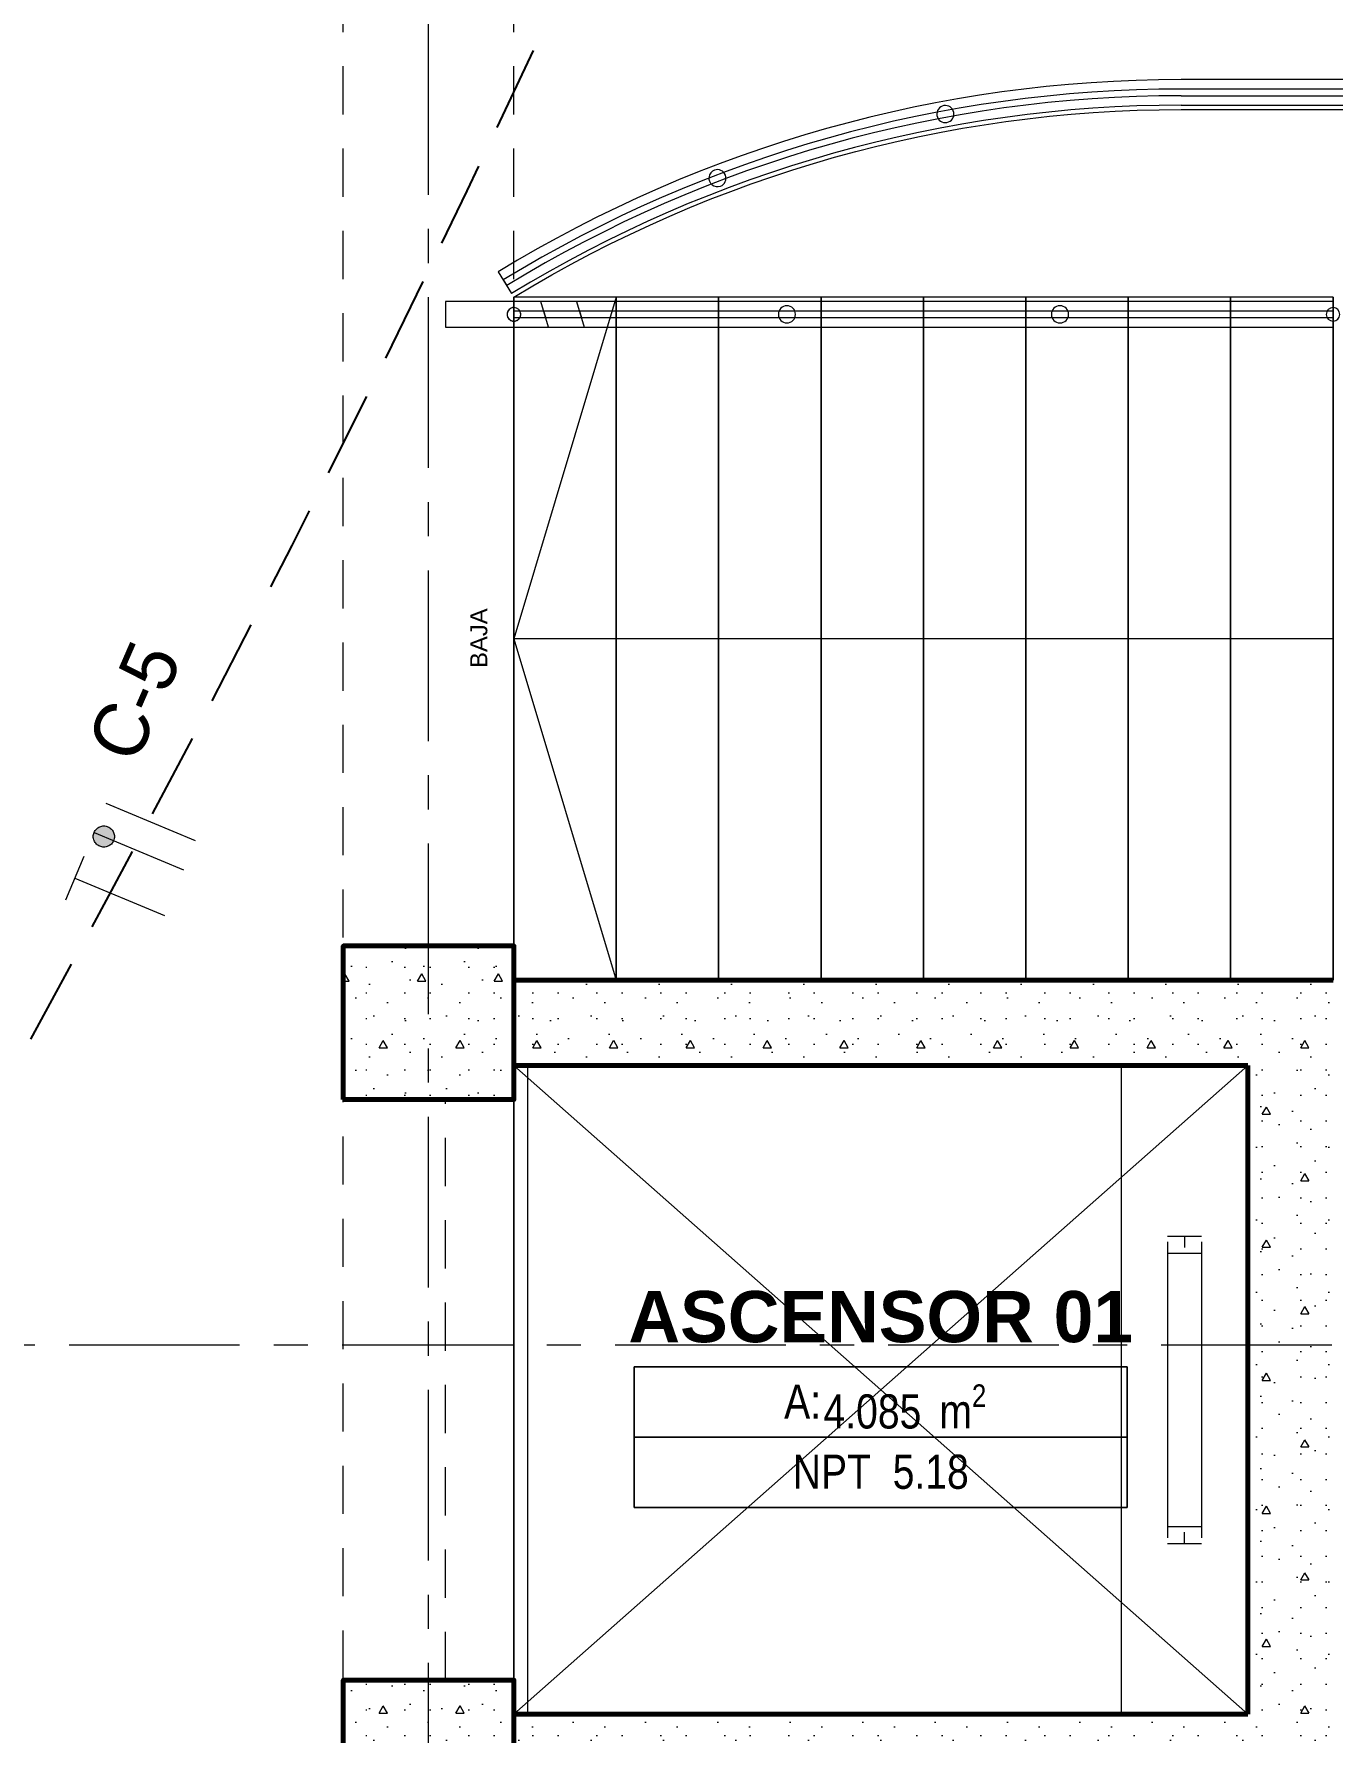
# Model space of a CAD drawing. Header units: inches. Extents: x -19 to 5698, y -728 to 92.
# Drawn here: x 114.664 to 118.47, y 22.545 to 27.521 of the extents above; entities that cross this region are included whole.
import ezdxf

# ---------------------------------------------------------------- set-up
doc = ezdxf.new("R2010")
doc.units = ezdxf.units.IN
doc.header["$MEASUREMENT"] = 0
doc.set_wipeout_variables(frame=1)
for name, pattern in [('ACAD_ISO04W100', [30, 24, -3, 0, -3]), ('CONTINUA', [0]), ('HIDDEN', [0.375, 0.25, -0.125]), ('Hidden Line', [0.195611, 0.141111, -0.0545]), ('Punto & Raya', [0.65, 0.5, -0.075, 0, -0.075]), ('Raya Pequeña', [0.141111, 0.070556, -0.070556]), ('RAYITAS', [0.375, 0.25, -0.125]), ('Wipeout_Contour', [1, 0, -1])]:
    doc.linetypes.add(name, pattern=pattern)
for name, color, linetype, lineweight in [('00 conduct tomacorr', 120, 'HIDDEN', 30), ('00 IE CKTO ILUMINACION', 3, 'Continuous', 50), ('T-TECHO-E', 150, 'Continuous', 20), ('TOMACORRIENTE', 22, 'RAYITAS', 9)]:
    doc.layers.add(name, color=color, linetype=linetype, lineweight=lineweight)
for name, color, linetype in [('02 _ ARQ _ ALB _ Ejes Generales', 251, 'Continuous'), ('02 _ ARQ _ ZON _ Espacio.3D', 7, 'Continuous'), ('08 _ STR _ EXT _ 06 Columnas', 7, 'Continuous'), ('08 _ STR _ EXT _ 07 Losa Aligerada', 7, 'Continuous'), ('08 _ STR _ EXT _ 09 Vigas', 251, 'Continuous'), ('08 _ STR _ EXT _ 11 Escaleras', 7, 'Continuous'), ('08 _ STR _ EXT _ 12 Ascensor', 7, 'Continuous'), ('Dibujo 2D - General', 7, 'Continuous'), ('Interior - Escaleras & Barandillas', 7, 'Continuous'), ('Interior - Mobiliario', 7, 'Continuous'), ('Marcador - Secciones', 7, 'Continuous')]:
    doc.layers.add(name, color=color, linetype=linetype)
doc.styles.add('Estilo_Generado_3', font='arial.ttf')
doc.styles.add('Estilo_Generado_8', font='arialbd.ttf')
doc.styles.add('Estilo_Generado_9', font='ARIALN.TTF')
pattern_1 = [(0, (92.5, 6e-09), (0, 0.3897114), [0.024375, -0.200625]), (0, (92.6125, 0.19486), (0, 0.3897114), [0.024375, -0.200625]), (60, (92.5, 6e-09), (-0.3375, 0.1948557), [0.024375, -0.200625]), (60, (92.725, 6e-09), (-0.3375, 0.1948557), [0.024375, -0.200625]), (120, (92.5244, 6e-09), (0.3375, 0.1948557), [0.024375, -0.200625]), (120, (92.7494, 6e-09), (0.3375, 0.1948557), [0.024375, -0.200625]), (0, (92.500015, 0.0375), (0, 0.075), [0, -0.075, 0, -0.1125]), (45, (92.537515, 0.0375), (-0.05303301, 0.05303301), [0, -0.05625, 0, -0.09375])]

# ---------------------------------------------------------------- blocks, each defined once
blk = doc.blocks.new('a')
at = {"layer": 'TOMACORRIENTE', "ltscale": 0.05}
h = blk.add_hatch(color=4, dxfattribs=at)
edge = h.paths.add_edge_path()
edge.add_arc((0, 0.0752), 0.0211, 0, 360)
at = {"layer": 'TOMACORRIENTE', "color": 4}
for p, q in [((-0.1455, 0.0963), (-0.0515, 0.0963)), ((-0.0985, 0.0963), (-0.0985, -0.0966)), ((0, 0.0963), (0, -0.0963)), ((0.0623, -0.0963), (0.0623, 0.0963))]:
    blk.add_line(p, q, dxfattribs=at)
blk.add_circle((0, 0.0752), 0.0211, dxfattribs=at)
blk = doc.blocks.new('CABLE 3FACE')
at = {"layer": 'T-TECHO-E', "rotation": 59.94170052614085}
blk.add_blockref('a', (0, 0), dxfattribs=at)

msp = doc.modelspace()

# ---------------------------------------------------------------- hatches: boundary and pattern name
at = {"layer": '08 _ STR _ EXT _ 06 Columnas', "linetype": 'Continuous', "lineweight": 9}
h = msp.add_hatch(dxfattribs=at)
h.set_pattern_fill('HORMIGÓN_EN_MASA_0002', style=0, pattern_type=2)
h.set_pattern_definition(pattern_1)
h.paths.add_polyline_path([(115.57, 22.25), (116.07, 22.25), (116.07, 22.7), (115.57, 22.7)])
at = {"layer": '08 _ STR _ EXT _ 12 Ascensor', "linetype": 'Continuous', "lineweight": 9}
h = msp.add_hatch(dxfattribs=at)
h.set_pattern_fill('HORMIGÓN_EN_MASA_0002', color=250, style=0, pattern_type=2)
h.set_pattern_definition(pattern_1)
h.paths.add_polyline_path([(118.22, 24.5), (118.22, 22.6), (118.47, 22.6), (118.47, 24.5)])
h = msp.add_hatch(dxfattribs=at)
h.set_pattern_fill('HORMIGÓN_EN_MASA_0002', color=250, style=0, pattern_type=2)
h.set_pattern_definition(pattern_1)
h.paths.add_polyline_path([(118.22, 22.6), (116.07, 22.6), (116.07, 22.35), (118.22, 22.35)])
h = msp.add_hatch(dxfattribs=at)
h.set_pattern_fill('HORMIGÓN_EN_MASA_0002', color=250, style=0, pattern_type=2)
h.set_pattern_definition(pattern_1)
h.paths.add_polyline_path([(118.22, 22.6), (118.47, 22.35), (118.47, 22.6)])
h = msp.add_hatch(dxfattribs=at)
h.set_pattern_fill('HORMIGÓN_EN_MASA_0002', color=250, style=0, pattern_type=2)
h.set_pattern_definition(pattern_1)
h.paths.add_polyline_path([(118.22, 22.35), (118.47, 22.35), (118.22, 22.6)])

# ---------------------------------------------------------------- linework, layer by layer
at = {"layer": '02 _ ARQ _ ALB _ Ejes Generales', "color": 251, "linetype": 'Punto & Raya', "lineweight": 13, "true_color": 0x636466}
msp.add_line((115.82, 3.05), (115.82, 44.9), dxfattribs=at)
at = {"layer": '02 _ ARQ _ ZON _ Espacio.3D', "color": 251, "linetype": 'Continuous', "lineweight": 13}
for p, q in [((117.8671, 23.6174), (116.4229, 23.6174)), ((116.4229, 23.6174), (116.4229, 23.2057)), ((116.4229, 23.6174), (117.8671, 23.6174)), ((116.4229, 23.4116), (116.4229, 23.6174)), ((117.8671, 23.2057), (117.8671, 23.6174)), ((117.8671, 23.6174), (117.8671, 23.4116)), ((117.8671, 23.4116), (116.4229, 23.4116)), ((116.4229, 23.4116), (117.8671, 23.4116)), ((116.4229, 23.2057), (116.4229, 23.4116)), ((117.8671, 23.4116), (117.8671, 23.2057)), ((116.4229, 23.2057), (117.8671, 23.2057)), ((117.8671, 23.2057), (116.4229, 23.2057))]:
    msp.add_line(p, q, dxfattribs=at)
at = {"layer": '02 _ ARQ _ ZON _ Espacio.3D', "color": 254, "linetype": 'Continuous', "lineweight": 0, "flags": 128}
msp.add_lwpolyline([(115.57, 24.85), (116.07, 24.85), (116.07, 26.75, -0.137976), (118.0251, 27.3), (131.82, 27.3, -1), (131.82, 19.8), (118.0251, 19.8, -0.137981), (116.07, 20.35), (116.07, 22.25), (115.57, 22.25), (115.57, 22.7), (116.07, 22.7), (116.07, 24.4), (115.57, 24.4)], format="xyb", close=True, dxfattribs=at)
at = {"layer": '02 _ ARQ _ ZON _ Espacio.3D', "color": 255, "linetype": 'Continuous', "lineweight": 0, "flags": 128}
msp.add_lwpolyline([(116.07, 22.6), (118.22, 22.6), (118.22, 24.5), (116.07, 24.5)], close=True, dxfattribs=at)
at = {"layer": '08 _ STR _ EXT _ 06 Columnas', "color": 7, "linetype": 'Continuous', "lineweight": 80, "flags": 128}
msp.add_lwpolyline([(115.57, 22.25), (116.07, 22.25), (116.07, 22.7), (115.57, 22.7)], close=True, dxfattribs=at)
at = {"layer": '08 _ STR _ EXT _ 07 Losa Aligerada', "color": 7, "linetype": 'Continuous', "lineweight": 18, "flags": 128}
msp.add_lwpolyline([(118.0251, 19.8, -0.137981), (116.07, 20.35), (116.07, 22.3499), (116.07, 24.7499), (116.07, 26.75, -0.137981), (118.0251, 27.3), (131.82, 27.3, -1), (131.82, 19.8)], format="xyb", close=True, dxfattribs=at)
at = {"layer": '08 _ STR _ EXT _ 09 Vigas', "color": 251, "linetype": 'Hidden Line', "lineweight": 13, "true_color": 0x636466}
for p, q in [((115.57, 17.4), (115.57, 29.7)), ((115.87, 22.7), (115.87, 24.4)), ((116.07, 24.4), (115.87, 24.4)), ((116.07, 22.7), (116.07, 24.4)), ((116.07, 22.7), (115.87, 22.7))]:
    msp.add_line(p, q, dxfattribs=at)
at = {"layer": '08 _ STR _ EXT _ 12 Ascensor', "color": 7, "linetype": 'Continuous', "lineweight": 80, "flags": 128}
for points in [[(116.07, 24.5), (118.22, 24.5)], [(118.22, 24.5), (118.22, 22.6)], [(118.22, 22.6), (116.07, 22.6)], [(116.07, 22.35), (116.07, 22.6)]]:
    msp.add_lwpolyline(points, dxfattribs=at)
at = {"layer": 'Dibujo 2D - General', "color": 250, "linetype": 'Continuous', "lineweight": 9}
for p, q in [((116.07, 22.6), (118.22, 24.5)), ((118.22, 22.6), (116.07, 24.5))]:
    msp.add_line(p, q, dxfattribs=at)
at = {"layer": 'Interior - Escaleras & Barandillas', "color": 161, "linetype": 'Continuous', "lineweight": 13}
for p, q in [((131.82, 27.3875), (118.0251, 27.3875)), ((131.82, 27.3598), (118.0251, 27.3598)), ((131.82, 27.3598), (118.0251, 27.3598)), ((131.82, 27.3598), (118.0251, 27.3598)), ((131.82, 27.3598), (118.0251, 27.3598)), ((131.82, 27.3598), (118.0251, 27.3598)), ((131.82, 27.3598), (118.0251, 27.3598)), ((118.0251, 27.3403), (131.82, 27.3403)), ((118.0251, 27.3403), (131.82, 27.3403)), ((118.0251, 27.3403), (131.82, 27.3403)), ((118.0251, 27.3403), (131.82, 27.3403)), ((118.0251, 27.3403), (131.82, 27.3403)), ((118.0251, 27.3403), (131.82, 27.3403)), ((118.0251, 27.3125), (131.82, 27.3125)), ((116.0388, 26.801), (116.049, 26.7843)), ((116.0388, 26.801), (116.049, 26.7843)), ((116.0388, 26.801), (116.049, 26.7843)), ((116.0388, 26.801), (116.049, 26.7843)), ((116.0388, 26.801), (116.049, 26.7843)), ((116.0388, 26.801), (116.049, 26.7843)), ((115.87, 26.7375), (115.87, 26.6625))]:
    msp.add_line(p, q, dxfattribs=at)
at = {"layer": 'Interior - Escaleras & Barandillas', "color": 161, "linetype": 'Raya Pequeña', "lineweight": 13}
msp.add_line((115.87, 26.7375), (115.87, 26.6625), dxfattribs=at)
at = {"layer": 'Interior - Escaleras & Barandillas', "color": 161, "linetype": 'Continuous', "lineweight": 13, "flags": 128}
for points in [[(117.3388, 27.2621, 1), (117.3297, 27.3113, 1)], [(116.6754, 27.0755, 1), (116.6575, 27.1222, 1)]]:
    msp.add_lwpolyline(points, format="xyb", close=True, dxfattribs=at)
at = {"layer": 'Interior - Escaleras & Barandillas', "color": 161, "linetype": 'Continuous', "lineweight": 13}
for radius in [3.8376, 3.8098, 3.8098, 3.8098, 3.8098, 3.8098, 3.8098, 3.7903, 3.7903, 3.7903, 3.7903, 3.7903, 3.7903]:
    msp.add_arc((118.0251, 23.5499), radius, 90.0002, 121.4235, dxfattribs=at)
at = {"layer": 'Interior - Mobiliario', "color": 162, "linetype": 'Continuous', "lineweight": 20}
for p, q in [((117.985, 24), (118.085, 24)), ((118.035, 24), (118.035, 23.9667)), ((117.985, 23.9833), (117.985, 23.1167)), ((117.985, 23.95), (118.085, 23.95)), ((118.085, 23.9833), (118.085, 23.1167)), ((117.985, 23.15), (118.085, 23.15)), ((117.985, 23.1), (118.085, 23.1)), ((118.035, 23.1), (118.035, 23.1333))]:
    msp.add_line(p, q, dxfattribs=at)
at = {"layer": 'Interior - Mobiliario', "color": 162, "linetype": 'Continuous', "lineweight": 20, "flags": 128}
msp.add_lwpolyline([(116.11, 24.499), (116.11, 22.601), (117.85, 22.601), (117.85, 24.499)], close=True, dxfattribs=at)
at = {"layer": 'Marcador - Secciones', "color": 251, "linetype": 'Punto & Raya', "lineweight": 13, "true_color": 0x636466}
msp.add_line((97.1666, 23.6815), (121.4526, 23.6815), dxfattribs=at)

# ---------------------------------------------------------------- block references
at = {"layer": '00 conduct tomacorr', "xscale": 1.47256122672843, "yscale": 1.47256122672843, "zscale": 1.47256122672843, "rotation": 7.38082437484082}
msp.add_blockref('CABLE 3FACE', (114.9709, 25.1279, -0.0003), dxfattribs=at)

# ---------------------------------------------------------------- texts
at = {"layer": '00 IE CKTO ILUMINACION', "color": 4, "linetype": 'CONTINUA', "lineweight": 15}
msp.add_text('C-5', height=0.15962, rotation=66.4817, dxfattribs=at).set_placement((114.962, 25.3775, 0.0001))
at = {"layer": '02 _ ARQ _ ZON _ Espacio.3D', "color": 251, "lineweight": 25, "attachment_point": 2}
for s, insert, char_height, style in [('\\A1;{\\pqc;\\pt0;\\fArial|b1|i0|c0|p34;ASCENSOR 01}', (117.145, 23.8395), 0.15, 'Estilo_Generado_8'), ('\\A1;{\\pqc;\\pt0;\\fArial Narrow|b0|i0|c0|p34;A: }', (116.9159, 23.5656), 0.1, 'Estilo_Generado_9'), ('\\A1;{\\pqc;\\pt0,0.3;\\fArial Narrow|b0|i0|c0|p34;4.085\\fArial Narrow|b0|i0|c0|p34;\\A1{\\H.66x;\\S^  ;}\\fArial Narrow|b0|i0|c0|p34; m\\fArial Narrow|b0|i0|c0|p34;\\A1{\\H.66x;\\S2^  ;}}', (117.2156, 23.566), 0.1, 'Estilo_Generado_9'), ('\\A1;{\\pqc;\\pt0;\\fArial Narrow|b0|i0|c0|p34;NPT  5.18}', (117.145, 23.3601), 0.1, 'Estilo_Generado_9')]:
    msp.add_mtext(s, dxfattribs=dict(at, insert=insert, char_height=char_height, style=style))
at = {"layer": '08 _ STR _ EXT _ 11 Escaleras', "color": 161, "lineweight": 13, "insert": (115.9675, 25.6643), "char_height": 0.05, "attachment_point": 4, "rotation": 90, "style": 'Estilo_Generado_3'}
msp.add_mtext('\\A1;{\\pql;\\fArial|b0|i0|c0|p34;BAJA}', dxfattribs=at)

# ---------------------------------------------------------------- next in the draw order: wipeouts: each hides what was drawn before it
at = {"color": 254, "linetype": 'Wipeout_Contour', "lineweight": 0, "ltscale": 3321.116525}
msp.add_wipeout([(118.47, 26.75), (118.17, 26.75), (118.17, 24.75), (118.47, 24.75)], dxfattribs=at).dxf.layer = '08 _ STR _ EXT _ 11 Escaleras'

# ---------------------------------------------------------------- next in the draw order: linework, layer by layer
at = {"layer": '08 _ STR _ EXT _ 11 Escaleras', "color": 161, "linetype": 'ACAD_ISO04W100', "lineweight": 13}
for p, q in [((118.47, 26.75), (118.17, 26.75)), ((118.17, 26.75), (118.17, 24.75)), ((118.17, 24.75), (118.47, 24.75))]:
    msp.add_line(p, q, dxfattribs=at)
at = {"layer": '08 _ STR _ EXT _ 11 Escaleras', "color": 161, "linetype": 'Continuous', "lineweight": 13}
msp.add_line((118.47, 26.75), (118.47, 25.1897), dxfattribs=at)

# ---------------------------------------------------------------- next in the draw order: texts
at = {"layer": '08 _ STR _ EXT _ 11 Escaleras', "color": 161, "lineweight": 13, "insert": (118.3925, 26.5741), "char_height": 0.05, "attachment_point": 4, "rotation": 90, "style": 'Estilo_Generado_3'}
msp.add_mtext('\\A1;{\\pql;\\fArial|b0|i0|c0|p34;19}', dxfattribs=at)

# ---------------------------------------------------------------- next in the draw order: wipeouts: each hides what was drawn before it
at = {"color": 254, "linetype": 'Wipeout_Contour', "lineweight": 0, "ltscale": 3319.917103}
msp.add_wipeout([(117.87, 26.75), (117.87, 24.75), (118.17, 24.75), (118.17, 26.75)], dxfattribs=at).dxf.layer = '08 _ STR _ EXT _ 11 Escaleras'

# ---------------------------------------------------------------- next in the draw order: linework, layer by layer
at = {"layer": '08 _ STR _ EXT _ 11 Escaleras', "color": 161, "linetype": 'ACAD_ISO04W100', "lineweight": 13}
for p, q in [((118.17, 26.75), (117.87, 26.75)), ((117.87, 26.75), (117.87, 24.75)), ((118.17, 24.75), (118.17, 26.75)), ((117.87, 24.75), (118.17, 24.75))]:
    msp.add_line(p, q, dxfattribs=at)

# ---------------------------------------------------------------- next in the draw order: texts
at = {"layer": '08 _ STR _ EXT _ 11 Escaleras', "color": 161, "lineweight": 13, "insert": (118.0925, 26.5741), "char_height": 0.05, "attachment_point": 4, "rotation": 90, "style": 'Estilo_Generado_3'}
msp.add_mtext('\\A1;{\\pql;\\fArial|b0|i0|c0|p34;20}', dxfattribs=at)

# ---------------------------------------------------------------- next in the draw order: wipeouts: each hides what was drawn before it
at = {"color": 254, "linetype": 'Wipeout_Contour', "lineweight": 0, "ltscale": 3318.717682}
msp.add_wipeout([(117.57, 24.75), (117.87, 24.75), (117.87, 26.75), (117.57, 26.75)], dxfattribs=at).dxf.layer = '08 _ STR _ EXT _ 11 Escaleras'

# ---------------------------------------------------------------- next in the draw order: linework, layer by layer
at = {"layer": '08 _ STR _ EXT _ 11 Escaleras', "color": 161, "linetype": 'ACAD_ISO04W100', "lineweight": 13}
for p, q in [((117.87, 26.75), (117.57, 26.75)), ((117.57, 26.75), (117.57, 24.75)), ((117.87, 24.75), (117.87, 26.75)), ((117.57, 24.75), (117.87, 24.75))]:
    msp.add_line(p, q, dxfattribs=at)

# ---------------------------------------------------------------- next in the draw order: texts
at = {"layer": '08 _ STR _ EXT _ 11 Escaleras', "color": 161, "lineweight": 13, "insert": (117.7921, 26.5741), "char_height": 0.05, "attachment_point": 4, "rotation": 90, "style": 'Estilo_Generado_3'}
msp.add_mtext('\\A1;{\\pql;\\fArial|b0|i0|c0|p34;21}', dxfattribs=at)

# ---------------------------------------------------------------- next in the draw order: wipeouts: each hides what was drawn before it
at = {"color": 254, "linetype": 'Wipeout_Contour', "lineweight": 0, "ltscale": 3317.518262}
msp.add_wipeout([(117.27, 24.75), (117.57, 24.75), (117.57, 26.75), (117.27, 26.75)], dxfattribs=at).dxf.layer = '08 _ STR _ EXT _ 11 Escaleras'

# ---------------------------------------------------------------- next in the draw order: linework, layer by layer
at = {"layer": '08 _ STR _ EXT _ 11 Escaleras', "color": 161, "linetype": 'ACAD_ISO04W100', "lineweight": 13}
for p, q in [((117.57, 26.75), (117.27, 26.75)), ((117.27, 26.75), (117.27, 24.75)), ((117.57, 24.75), (117.57, 26.75)), ((117.27, 24.75), (117.57, 24.75))]:
    msp.add_line(p, q, dxfattribs=at)

# ---------------------------------------------------------------- next in the draw order: texts
at = {"layer": '08 _ STR _ EXT _ 11 Escaleras', "color": 161, "lineweight": 13, "insert": (117.4921, 26.5741), "char_height": 0.05, "attachment_point": 4, "rotation": 90, "style": 'Estilo_Generado_3'}
msp.add_mtext('\\A1;{\\pql;\\fArial|b0|i0|c0|p34;22}', dxfattribs=at)

# ---------------------------------------------------------------- next in the draw order: wipeouts: each hides what was drawn before it
at = {"color": 254, "linetype": 'Wipeout_Contour', "lineweight": 0, "ltscale": 3316.318841}
msp.add_wipeout([(116.97, 24.75), (117.27, 24.75), (117.27, 26.75), (116.97, 26.75)], dxfattribs=at).dxf.layer = '08 _ STR _ EXT _ 11 Escaleras'

# ---------------------------------------------------------------- next in the draw order: linework, layer by layer
at = {"layer": '08 _ STR _ EXT _ 11 Escaleras', "color": 161, "linetype": 'ACAD_ISO04W100', "lineweight": 13}
for p, q in [((117.27, 26.75), (116.97, 26.75)), ((116.97, 26.75), (116.97, 24.75)), ((117.27, 24.75), (117.27, 26.75)), ((116.97, 24.75), (117.27, 24.75))]:
    msp.add_line(p, q, dxfattribs=at)

# ---------------------------------------------------------------- next in the draw order: texts
at = {"layer": '08 _ STR _ EXT _ 11 Escaleras', "color": 161, "lineweight": 13, "insert": (117.1926, 26.5741), "char_height": 0.05, "attachment_point": 4, "rotation": 90, "style": 'Estilo_Generado_3'}
msp.add_mtext('\\A1;{\\pql;\\fArial|b0|i0|c0|p34;23}', dxfattribs=at)

# ---------------------------------------------------------------- next in the draw order: wipeouts: each hides what was drawn before it
at = {"color": 254, "linetype": 'Wipeout_Contour', "lineweight": 0, "ltscale": 3315.119421}
msp.add_wipeout([(116.67, 24.75), (116.97, 24.75), (116.97, 26.75), (116.67, 26.75)], dxfattribs=at).dxf.layer = '08 _ STR _ EXT _ 11 Escaleras'

# ---------------------------------------------------------------- next in the draw order: linework, layer by layer
at = {"layer": '08 _ STR _ EXT _ 11 Escaleras', "color": 161, "linetype": 'ACAD_ISO04W100', "lineweight": 13}
for p, q in [((116.97, 26.75), (116.67, 26.75)), ((116.67, 26.75), (116.67, 24.75)), ((116.97, 24.75), (116.97, 26.75)), ((116.67, 24.75), (116.97, 24.75))]:
    msp.add_line(p, q, dxfattribs=at)

# ---------------------------------------------------------------- next in the draw order: texts
at = {"layer": '08 _ STR _ EXT _ 11 Escaleras', "color": 161, "lineweight": 13, "insert": (116.8921, 26.5741), "char_height": 0.05, "attachment_point": 4, "rotation": 90, "style": 'Estilo_Generado_3'}
msp.add_mtext('\\A1;{\\pql;\\fArial|b0|i0|c0|p34;24}', dxfattribs=at)

# ---------------------------------------------------------------- next in the draw order: wipeouts: each hides what was drawn before it
at = {"color": 254, "linetype": 'Wipeout_Contour', "lineweight": 0, "ltscale": 3313.920002}
msp.add_wipeout([(116.37, 24.75), (116.67, 24.75), (116.67, 26.75), (116.37, 26.75)], dxfattribs=at).dxf.layer = '08 _ STR _ EXT _ 11 Escaleras'

# ---------------------------------------------------------------- next in the draw order: linework, layer by layer
at = {"layer": '08 _ STR _ EXT _ 11 Escaleras', "color": 161, "linetype": 'ACAD_ISO04W100', "lineweight": 13}
for p, q in [((116.67, 26.75), (116.37, 26.75)), ((116.37, 26.75), (116.37, 24.75)), ((116.67, 24.75), (116.67, 26.75)), ((116.37, 24.75), (116.67, 24.75))]:
    msp.add_line(p, q, dxfattribs=at)

# ---------------------------------------------------------------- next in the draw order: texts
at = {"layer": '08 _ STR _ EXT _ 11 Escaleras', "color": 161, "lineweight": 13, "insert": (116.5925, 26.5741), "char_height": 0.05, "attachment_point": 4, "rotation": 90, "style": 'Estilo_Generado_3'}
msp.add_mtext('\\A1;{\\pql;\\fArial|b0|i0|c0|p34;25}', dxfattribs=at)

# ---------------------------------------------------------------- next in the draw order: wipeouts: each hides what was drawn before it
at = {"color": 254, "linetype": 'Wipeout_Contour', "lineweight": 0, "ltscale": 3312.720583}
msp.add_wipeout([(116.07, 24.75), (116.37, 24.75), (116.37, 26.75), (116.07, 26.75)], dxfattribs=at).dxf.layer = '08 _ STR _ EXT _ 11 Escaleras'

# ---------------------------------------------------------------- next in the draw order: linework, layer by layer
at = {"layer": '08 _ STR _ EXT _ 11 Escaleras', "color": 161, "linetype": 'ACAD_ISO04W100', "lineweight": 13}
for p, q in [((116.37, 26.75), (116.07, 26.75)), ((116.07, 26.75), (116.07, 24.75)), ((116.37, 26.75), (116.07, 25.75)), ((116.37, 24.75), (116.37, 26.75)), ((116.37, 25.75), (116.07, 25.75)), ((116.07, 25.75), (116.37, 24.75)), ((118.47, 25.75), (116.37, 25.75)), ((116.07, 24.75), (116.37, 24.75))]:
    msp.add_line(p, q, dxfattribs=at)

# ---------------------------------------------------------------- next in the draw order: texts
at = {"layer": '08 _ STR _ EXT _ 11 Escaleras', "color": 161, "lineweight": 13, "insert": (116.2925, 26.5741), "char_height": 0.05, "attachment_point": 4, "rotation": 90, "style": 'Estilo_Generado_3'}
msp.add_mtext('\\A1;{\\pql;\\fArial|b0|i0|c0|p34;26}', dxfattribs=at)

# ---------------------------------------------------------------- next in the draw order: wipeouts: each hides what was drawn before it
at = {"color": 254, "linetype": 'Wipeout_Contour', "lineweight": 0, "ltscale": 3316.918476}
msp.add_wipeout([(118.47, 26.75), (116.07, 26.75), (116.07, 24.75), (118.47, 24.75)], dxfattribs=at).dxf.layer = '08 _ STR _ EXT _ 11 Escaleras'

# ---------------------------------------------------------------- next in the draw order: linework, layer by layer
at = {"layer": '08 _ STR _ EXT _ 11 Escaleras', "color": 161, "linetype": 'Continuous', "lineweight": 13}
for p, q in [((118.47, 26.75), (116.07, 26.75)), ((116.07, 26.75), (116.07, 24.75)), ((116.07, 24.75), (118.47, 24.75))]:
    msp.add_line(p, q, dxfattribs=at)
at = {"layer": '08 _ STR _ EXT _ 11 Escaleras', "color": 161, "linetype": 'Raya Pequeña', "lineweight": 13}
msp.add_line((118.3302, 24.75), (118.3302, 26.75), dxfattribs=at)
at = {"layer": '08 _ STR _ EXT _ 11 Escaleras', "color": 167, "linetype": 'Continuous', "lineweight": 18}
msp.add_line((118.47, 26.75), (118.47, 24.75), dxfattribs=at)

# ---------------------------------------------------------------- next in the draw order: wipeouts: each hides what was drawn before it
at = {"color": 254, "linetype": 'Wipeout_Contour', "lineweight": 0, "ltscale": 3321.116525}
msp.add_wipeout([(118.47, 26.75), (118.17, 26.75), (118.17, 24.75), (118.47, 24.75)], dxfattribs=at).dxf.layer = '08 _ STR _ EXT _ 11 Escaleras'

# ---------------------------------------------------------------- next in the draw order: hatches: boundary and pattern name
at = {"layer": '08 _ STR _ EXT _ 12 Ascensor', "linetype": 'Continuous', "lineweight": 9}
h = msp.add_hatch(dxfattribs=at)
h.set_pattern_fill('HORMIGÓN_EN_MASA_0002', color=250, style=0, pattern_type=2)
h.set_pattern_definition(pattern_1)
h.paths.add_polyline_path([(118.22, 24.5), (118.47, 24.75), (118.22, 24.75)])
h = msp.add_hatch(dxfattribs=at)
h.set_pattern_fill('HORMIGÓN_EN_MASA_0002', color=250, style=0, pattern_type=2)
h.set_pattern_definition(pattern_1)
h.paths.add_polyline_path([(118.22, 24.5), (118.47, 24.5), (118.47, 24.75)])

# ---------------------------------------------------------------- next in the draw order: linework, layer by layer
at = {"layer": '08 _ STR _ EXT _ 11 Escaleras', "color": 167, "linetype": 'Continuous', "lineweight": 18}
for p, q in [((118.47, 26.75), (118.17, 26.75)), ((118.17, 26.75), (118.17, 24.75)), ((118.47, 24.75), (118.47, 26.75)), ((118.17, 24.75), (118.47, 24.75))]:
    msp.add_line(p, q, dxfattribs=at)
at = {"layer": '08 _ STR _ EXT _ 12 Ascensor', "color": 7, "linetype": 'Continuous', "lineweight": 80, "flags": 128}
msp.add_lwpolyline([(118.47, 24.75), (118.22, 24.75)], dxfattribs=at)
at = {"layer": 'Interior - Escaleras & Barandillas', "color": 167, "linetype": 'Continuous', "lineweight": 18, "flags": 128}
msp.add_lwpolyline([(118.47, 26.72, 1), (118.47, 26.68, 1)], format="xyb", close=True, dxfattribs=at)
msp.add_lwpolyline([(118.47, 26.72, 1), (118.47, 26.68, 1)], format="xyb", close=True, dxfattribs=at)

# ---------------------------------------------------------------- next in the draw order: wipeouts: each hides what was drawn before it
at = {"color": 254, "linetype": 'Wipeout_Contour', "lineweight": 0, "ltscale": 3319.917103}
msp.add_wipeout([(117.87, 26.75), (117.87, 24.75), (118.17, 24.75), (118.17, 26.75)], dxfattribs=at).dxf.layer = '08 _ STR _ EXT _ 11 Escaleras'

# ---------------------------------------------------------------- next in the draw order: linework, layer by layer
at = {"layer": '08 _ STR _ EXT _ 11 Escaleras', "color": 167, "linetype": 'Continuous', "lineweight": 18}
for p, q in [((118.17, 26.75), (117.87, 26.75)), ((117.87, 26.75), (117.87, 24.75)), ((118.17, 24.75), (118.17, 26.75)), ((117.87, 24.75), (118.17, 24.75))]:
    msp.add_line(p, q, dxfattribs=at)

# ---------------------------------------------------------------- next in the draw order: wipeouts: each hides what was drawn before it
at = {"color": 254, "linetype": 'Wipeout_Contour', "lineweight": 0, "ltscale": 3318.717682}
msp.add_wipeout([(117.57, 26.75), (117.57, 24.75), (117.87, 24.75), (117.87, 26.75)], dxfattribs=at).dxf.layer = '08 _ STR _ EXT _ 11 Escaleras'

# ---------------------------------------------------------------- next in the draw order: linework, layer by layer
at = {"layer": '08 _ STR _ EXT _ 11 Escaleras', "color": 167, "linetype": 'Continuous', "lineweight": 18}
for p, q in [((117.87, 26.75), (117.57, 26.75)), ((117.57, 26.75), (117.57, 24.75)), ((117.87, 24.75), (117.87, 26.75)), ((117.57, 24.75), (117.87, 24.75))]:
    msp.add_line(p, q, dxfattribs=at)
at = {"layer": 'Interior - Escaleras & Barandillas', "color": 161, "linetype": 'Continuous', "lineweight": 13, "flags": 128}
msp.add_lwpolyline([(117.67, 26.725, 1), (117.67, 26.675, 1)], format="xyb", close=True, dxfattribs=at)
msp.add_lwpolyline([(117.67, 26.725, 1), (117.67, 26.675, 1)], format="xyb", close=True, dxfattribs=at)

# ---------------------------------------------------------------- next in the draw order: wipeouts: each hides what was drawn before it
at = {"color": 254, "linetype": 'Wipeout_Contour', "lineweight": 0, "ltscale": 3317.518261}
msp.add_wipeout([(117.27, 26.75), (117.27, 24.75), (117.57, 24.75), (117.57, 26.75)], dxfattribs=at).dxf.layer = '08 _ STR _ EXT _ 11 Escaleras'

# ---------------------------------------------------------------- next in the draw order: linework, layer by layer
at = {"layer": '08 _ STR _ EXT _ 11 Escaleras', "color": 167, "linetype": 'Continuous', "lineweight": 18}
for p, q in [((117.57, 26.75), (117.27, 26.75)), ((117.27, 26.75), (117.27, 24.75)), ((117.57, 24.75), (117.57, 26.75)), ((117.27, 24.75), (117.57, 24.75))]:
    msp.add_line(p, q, dxfattribs=at)

# ---------------------------------------------------------------- next in the draw order: wipeouts: each hides what was drawn before it
at = {"color": 254, "linetype": 'Wipeout_Contour', "lineweight": 0, "ltscale": 3316.318841}
msp.add_wipeout([(117.27, 26.75), (116.97, 26.75), (116.97, 24.75), (117.27, 24.75)], dxfattribs=at).dxf.layer = '08 _ STR _ EXT _ 11 Escaleras'

# ---------------------------------------------------------------- next in the draw order: linework, layer by layer
at = {"layer": '08 _ STR _ EXT _ 11 Escaleras', "color": 167, "linetype": 'Continuous', "lineweight": 18}
for p, q in [((117.27, 26.75), (116.97, 26.75)), ((116.97, 26.75), (116.97, 24.75)), ((117.27, 24.75), (117.27, 26.75)), ((116.97, 24.75), (117.27, 24.75))]:
    msp.add_line(p, q, dxfattribs=at)

# ---------------------------------------------------------------- next in the draw order: wipeouts: each hides what was drawn before it
at = {"color": 254, "linetype": 'Wipeout_Contour', "lineweight": 0, "ltscale": 3315.119421}
msp.add_wipeout([(116.67, 26.75), (116.67, 24.75), (116.97, 24.75), (116.97, 26.75)], dxfattribs=at).dxf.layer = '08 _ STR _ EXT _ 11 Escaleras'

# ---------------------------------------------------------------- next in the draw order: linework, layer by layer
at = {"layer": '08 _ STR _ EXT _ 11 Escaleras', "color": 167, "linetype": 'Continuous', "lineweight": 18}
for p, q in [((116.97, 26.75), (116.67, 26.75)), ((116.67, 26.75), (116.67, 24.75)), ((116.97, 24.75), (116.97, 26.75)), ((116.67, 24.75), (116.97, 24.75))]:
    msp.add_line(p, q, dxfattribs=at)
at = {"layer": 'Interior - Escaleras & Barandillas', "color": 161, "linetype": 'Continuous', "lineweight": 13, "flags": 128}
msp.add_lwpolyline([(116.87, 26.725, 1), (116.87, 26.675, 1)], format="xyb", close=True, dxfattribs=at)
msp.add_lwpolyline([(116.87, 26.725, 1), (116.87, 26.675, 1)], format="xyb", close=True, dxfattribs=at)

# ---------------------------------------------------------------- next in the draw order: wipeouts: each hides what was drawn before it
at = {"color": 254, "linetype": 'Wipeout_Contour', "lineweight": 0, "ltscale": 3313.920002}
msp.add_wipeout([(116.37, 26.75), (116.37, 24.75), (116.67, 24.75), (116.67, 26.75)], dxfattribs=at).dxf.layer = '08 _ STR _ EXT _ 11 Escaleras'

# ---------------------------------------------------------------- next in the draw order: linework, layer by layer
at = {"layer": '08 _ STR _ EXT _ 11 Escaleras', "color": 167, "linetype": 'Continuous', "lineweight": 18}
for p, q in [((116.67, 26.75), (116.37, 26.75)), ((116.37, 26.75), (116.37, 24.75)), ((116.67, 24.75), (116.67, 26.75)), ((116.37, 24.75), (116.67, 24.75))]:
    msp.add_line(p, q, dxfattribs=at)

# ---------------------------------------------------------------- next in the draw order: wipeouts: each hides what was drawn before it
at = {"color": 254, "linetype": 'Wipeout_Contour', "lineweight": 0, "ltscale": 3312.720583}
msp.add_wipeout([(116.07, 26.75), (116.07, 24.75), (116.37, 24.75), (116.37, 26.75)], dxfattribs=at).dxf.layer = '08 _ STR _ EXT _ 11 Escaleras'

# ---------------------------------------------------------------- next in the draw order: hatches: boundary and pattern name
at = {"layer": '08 _ STR _ EXT _ 06 Columnas', "linetype": 'Continuous', "lineweight": 9}
h = msp.add_hatch(dxfattribs=at)
h.set_pattern_fill('HORMIGÓN_EN_MASA_0002', style=0, pattern_type=2)
h.set_pattern_definition(pattern_1)
h.paths.add_polyline_path([(115.57, 24.4), (116.07, 24.4), (116.07, 24.85), (115.57, 24.85)])
at = {"layer": '08 _ STR _ EXT _ 12 Ascensor', "linetype": 'Continuous', "lineweight": 9}
h = msp.add_hatch(dxfattribs=at)
h.set_pattern_fill('HORMIGÓN_EN_MASA_0002', color=250, style=0, pattern_type=2)
h.set_pattern_definition(pattern_1)
h.paths.add_polyline_path([(118.22, 24.75), (116.07, 24.75), (116.07, 24.5), (118.22, 24.5)])

# ---------------------------------------------------------------- next in the draw order: linework, layer by layer
at = {"layer": '00 conduct tomacorr'}
msp.add_arc((71.2551, 48.478, 0.0003), 49.546, 327.68795, 338.41218, dxfattribs=at)
at = {"layer": '08 _ STR _ EXT _ 06 Columnas', "color": 7, "linetype": 'Continuous', "lineweight": 80, "flags": 128}
msp.add_lwpolyline([(115.57, 24.4), (116.07, 24.4), (116.07, 24.85), (115.57, 24.85)], close=True, dxfattribs=at)
at = {"layer": '08 _ STR _ EXT _ 09 Vigas', "color": 251, "linetype": 'Hidden Line', "lineweight": 13, "true_color": 0x636466}
msp.add_line((116.07, 17.4), (116.07, 29.7), dxfattribs=at)
at = {"layer": '08 _ STR _ EXT _ 11 Escaleras', "color": 167, "linetype": 'Continuous', "lineweight": 18}
for p, q in [((116.37, 26.75), (116.07, 26.75)), ((116.07, 26.75), (116.07, 24.75)), ((116.37, 26.75), (116.07, 25.75)), ((116.37, 24.75), (116.37, 26.75)), ((116.37, 25.75), (116.07, 25.75)), ((116.07, 25.75), (116.37, 24.75)), ((118.47, 25.75), (116.37, 25.75)), ((116.07, 24.75), (116.37, 24.75))]:
    msp.add_line(p, q, dxfattribs=at)
at = {"layer": '08 _ STR _ EXT _ 12 Ascensor', "color": 7, "linetype": 'Continuous', "lineweight": 80, "flags": 128}
for points in [[(118.22, 24.75), (116.07, 24.75)], [(116.07, 24.75), (116.07, 24.5)]]:
    msp.add_lwpolyline(points, dxfattribs=at)
at = {"layer": 'Interior - Escaleras & Barandillas', "color": 161, "linetype": 'Continuous', "lineweight": 13}
for p, q in [((116.0244, 26.8247), (116.0635, 26.7607)), ((116.07, 26.7375), (115.87, 26.7375)), ((118.47, 26.7375), (116.07, 26.7375)), ((118.47, 26.7375), (116.2537, 26.7375)), ((116.2537, 26.7375), (116.2762, 26.6625)), ((118.47, 26.7098), (116.07, 26.7098)), ((116.07, 26.7098), (116.07, 26.6903)), ((118.47, 26.7098), (116.07, 26.7098)), ((116.07, 26.7098), (116.07, 26.6903)), ((118.47, 26.7098), (116.07, 26.7098)), ((116.07, 26.7098), (116.07, 26.6903)), ((118.47, 26.7098), (116.07, 26.7098)), ((116.07, 26.7098), (116.07, 26.6903)), ((118.47, 26.7098), (116.07, 26.7098)), ((116.07, 26.7098), (116.07, 26.6903)), ((118.47, 26.7098), (116.07, 26.7098)), ((116.07, 26.7098), (116.07, 26.6903)), ((116.07, 26.6903), (118.47, 26.6903)), ((116.07, 26.6903), (118.47, 26.6903)), ((116.07, 26.6903), (118.47, 26.6903)), ((116.07, 26.6903), (118.47, 26.6903)), ((116.07, 26.6903), (118.47, 26.6903)), ((116.07, 26.6903), (118.47, 26.6903)), ((118.47, 26.7098), (116.2621, 26.7098)), ((116.2621, 26.7098), (116.2679, 26.6903)), ((118.47, 26.7098), (116.2621, 26.7098)), ((116.2621, 26.7098), (116.2679, 26.6903)), ((118.47, 26.7098), (116.2621, 26.7098)), ((116.2621, 26.7098), (116.2679, 26.6903)), ((118.47, 26.7098), (116.2621, 26.7098)), ((116.2621, 26.7098), (116.2679, 26.6903)), ((118.47, 26.7098), (116.2621, 26.7098)), ((116.2621, 26.7098), (116.2679, 26.6903)), ((118.47, 26.7098), (116.2621, 26.7098)), ((116.2621, 26.7098), (116.2679, 26.6903)), ((116.2679, 26.6903), (118.47, 26.6903)), ((116.2679, 26.6903), (118.47, 26.6903)), ((116.2679, 26.6903), (118.47, 26.6903)), ((116.2679, 26.6903), (118.47, 26.6903)), ((116.2679, 26.6903), (118.47, 26.6903)), ((116.2679, 26.6903), (118.47, 26.6903)), ((115.87, 26.6625), (116.07, 26.6625)), ((116.07, 26.6625), (118.47, 26.6625)), ((116.2762, 26.6625), (118.47, 26.6625))]:
    msp.add_line(p, q, dxfattribs=at)
at = {"layer": 'Interior - Escaleras & Barandillas', "color": 161, "linetype": 'Raya Pequeña', "lineweight": 13}
for p, q in [((116.07, 26.7375), (115.87, 26.7375)), ((116.1493, 26.7375), (116.07, 26.7375)), ((116.1718, 26.6625), (116.1493, 26.7375)), ((115.87, 26.6625), (116.07, 26.6625)), ((116.07, 26.6625), (116.1718, 26.6625))]:
    msp.add_line(p, q, dxfattribs=at)
at = {"layer": 'Interior - Escaleras & Barandillas', "color": 167, "linetype": 'Continuous', "lineweight": 18, "flags": 128}
msp.add_lwpolyline([(116.07, 26.72, 1), (116.07, 26.68, 1)], format="xyb", close=True, dxfattribs=at)
at = {"layer": 'Interior - Escaleras & Barandillas', "color": 161, "linetype": 'Raya Pequeña', "lineweight": 13, "flags": 128}
msp.add_lwpolyline([(116.07, 26.72, 1), (116.07, 26.68, 1)], format="xyb", close=True, dxfattribs=at)
msp.add_lwpolyline([(116.1577, 26.7098), (116.07, 26.7098), (116.07, 26.6903), (116.1635, 26.6903)], close=True, dxfattribs=at)
msp.add_lwpolyline([(116.1577, 26.7098), (116.07, 26.7098), (116.07, 26.6903), (116.1635, 26.6903)], close=True, dxfattribs=at)
msp.add_lwpolyline([(116.1577, 26.7098), (116.07, 26.7098), (116.07, 26.6903), (116.1635, 26.6903)], close=True, dxfattribs=at)
msp.add_lwpolyline([(116.1577, 26.7098), (116.07, 26.7098), (116.07, 26.6903), (116.1635, 26.6903)], close=True, dxfattribs=at)
msp.add_lwpolyline([(116.1577, 26.7098), (116.07, 26.7098), (116.07, 26.6903), (116.1635, 26.6903)], close=True, dxfattribs=at)
msp.add_lwpolyline([(116.1577, 26.7098), (116.07, 26.7098), (116.07, 26.6903), (116.1635, 26.6903)], close=True, dxfattribs=at)
at = {"layer": 'Interior - Escaleras & Barandillas', "color": 161, "linetype": 'Continuous', "lineweight": 13}
msp.add_arc((118.0251, 23.5499), 3.7626, 90.0002, 121.4235, dxfattribs=at)

doc.saveas('drawing.dxf')
